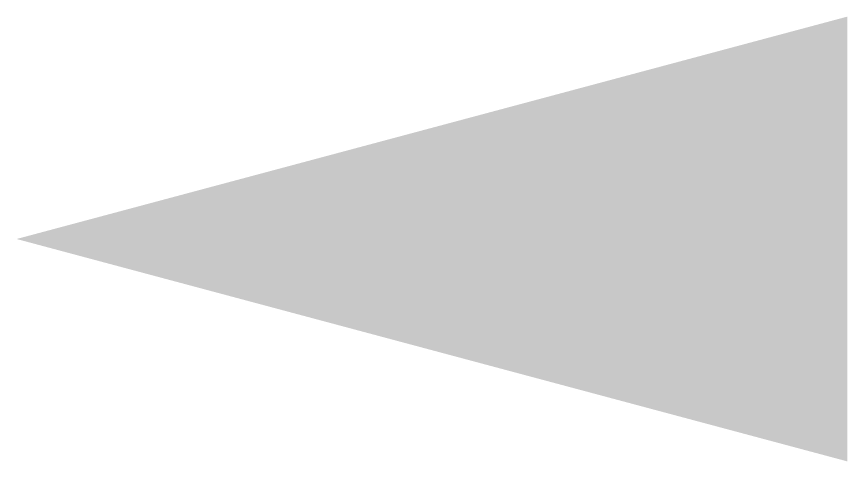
# Model space of a CAD drawing. Header units: millimetres. Extents: x -21841 to 195597, y -1659 to 112111.
# Drawn here: x 195516.5 to 195596.5, y 112068.2 to 112111.1 of the extents above; entities that cross this region are included whole.
import ezdxf
from ezdxf.enums import TextEntityAlignment as Align

# ---------------------------------------------------------------- set-up
doc = ezdxf.new("R2010")
doc.units = ezdxf.units.MM
for name, color, linetype in [('0-FMCS', 6, 'Continuous'), ('0-XREF', 7, 'Continuous'), ('X-N-FAB-L10$0$0-NC', 8, 'Continuous'), ('X-N-FAB-L10$0$0-ND', 8, 'Continuous')]:
    doc.layers.add(name, color=color, linetype=linetype)
doc.layers.add('X-N-FAB-L10$0$ARC', color=8, linetype='Continuous', lineweight=0)
doc.styles.add('X-N-FAB-L10$0$CHINA', font='simplex.shx', dxfattribs={"width": 0.75, "bigfont": 'chineset.shx'})
doc.styles.add('X-N-FAB-L10$0$COL-NUM', font='romanc')

# ---------------------------------------------------------------- blocks, each defined once
blk = doc.blocks.new('X-N-FAB-L10')
at = {"layer": 'X-N-FAB-L10$0$ARC'}
blk.add_solid([(195516.51, 112089.669), (195596.504, 112111.103), (195596.504, 112068.234)], dxfattribs=at)
at = {"layer": 'X-N-FAB-L10$0$0-NC', "color": 8, "style": 'X-N-FAB-L10$0$COL-NUM'}
for p in [(1860, 19880), (2760, 19880), (3660, 19880), (4560, 19880), (5460, 19880), (6360, 19880), (7260, 19880), (8160, 19880), (9060, 19880), (9960, 19880), (10860, 19880), (11760, 19880), (12660, 19880), (13560, 19880), (14460, 19880), (15360, 19880), (16260, 19880), (17160, 19880), (18060, 19880), (18960, 19880), (19860, 19880), (20760, 19880), (21660, 19880), (22560, 19880), (-840, 13950), (-840, 13350), (-840, 12750), (-840, 12150), (-840, 11550), (-840, 10750)]:
    blk.add_attdef('GRID-Y', text='', height=120, dxfattribs=at).set_placement(p, align=Align.MIDDLE_CENTER)
at = {"layer": 'X-N-FAB-L10$0$0-ND', "color": 8, "style": 'X-N-FAB-L10$0$CHINA'}
blk.add_attdef('NO', text='', height=33.333, dxfattribs=at).set_placement((23327.5, 11380), align=Align.MIDDLE)

msp = doc.modelspace()

# ---------------------------------------------------------------- block references
at = {"layer": '0-FMCS', "color": 5}
msp.add_blockref('X-N-FAB-L10', (0, 0), dxfattribs=at)
at = {"layer": '0-XREF'}
msp.add_blockref('X-N-FAB-L10', (0, 0), dxfattribs=at)

doc.saveas('drawing.dxf')
